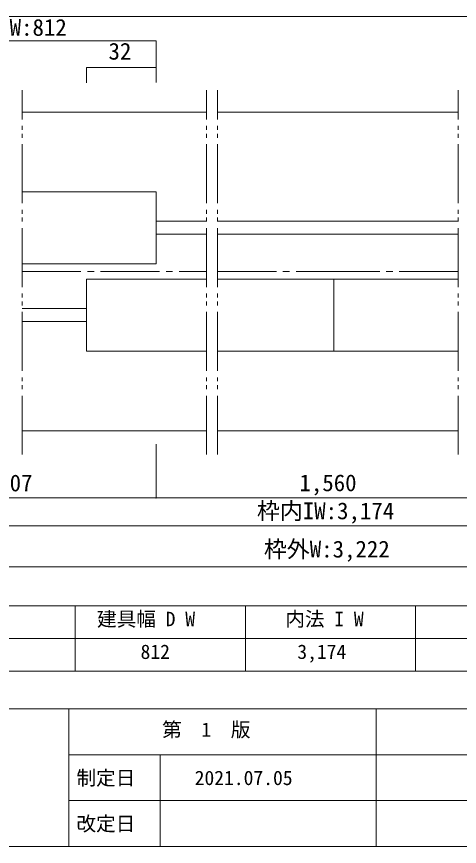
# Model space of a CAD drawing. Units: millimetres on the paper, enlarged 10 times, with parts at other scales. Extents: x -2000 to 2000, y -1385 to 1385.
# Drawn here: x -1270 to -593, y -1385 to -118 of the extents above; entities that cross this region are included whole.
import ezdxf
from ezdxf.enums import TextEntityAlignment as Align

# ---------------------------------------------------------------- set-up
doc = ezdxf.new("R2010")
doc.units = ezdxf.units.MM
doc.header["$LTSCALE"] = 10
doc.linetypes.add('CHAIN2', pattern=[12, 9, -1, 1, -1])
doc.linetypes.add('DOUBLE_CHAIN2', pattern=[12.8, 9, -1, 0.6, -0.6, 0.6, -1])
for name, color, linetype, lineweight in [('1-0_H-SYM', 7, 'Continuous', 20), ('1-1_0', 7, 'Continuous', 20), ('2-0_18', 7, 'Continuous', 18)]:
    doc.layers.add(name, color=color, linetype=linetype, lineweight=lineweight)
doc.styles.add('ＭＳ ゴシック', font='')
doc.styles.get('ＭＳ ゴシック').set_extended_font_data('MS Gothic')

msp = doc.modelspace()

# ---------------------------------------------------------------- linework, layer by layer
at = {"layer": '1-0_H-SYM'}
for p, q in [((379.99, -117.5), (-1950.01, -117.5)), ((379.99, -117.5), (-1950.01, -117.5)), ((379.99, -117.5), (-1950.01, -117.5)), ((379.99, -117.5), (-1950.01, -117.5)), ((379.99, -117.5), (-1950.01, -117.5)), ((379.99, -117.5), (-1950.01, -117.5)), ((379.99, -1017.5), (-1950.01, -1017.5)), ((380, -1067.5), (-1950, -1067.5)), ((380, -1117.5), (-1950, -1117.5)), ((2000, -1175), (-2000, -1175)), ((2000, -1175), (-2000, -1175)), ((-1190, -1175), (-1190, -1385)), ((-720, -1175), (-720, -1385)), ((2000, -1245), (-1190, -1245)), ((2000, -1245), (-1190, -1245)), ((-1050, -1245), (-1050, -1385)), ((60, -1315), (-1190, -1315)), ((-2000, -1385), (2000, -1385)), ((-2000, -1385), (2000, -1385))]:
    msp.add_line(p, q, dxfattribs=at)
at = {"layer": '1-1_0'}
for p, q in [((380, -117.5), (-1950, -117.5)), ((380, -117.5), (-1950, -117.5)), ((380, -117.5), (-1950, -117.5)), ((380, -117.5), (-1950, -117.5)), ((380, -1017.5), (-1950, -1017.5)), ((380, -1017.5), (-1950, -1017.5)), ((380, -1017.5), (-1950, -1017.5)), ((-1180, -1017.5), (-1180, -1117.5)), ((-920, -1017.5), (-920, -1117.5)), ((-660, -1017.5), (-660, -1117.5))]:
    msp.add_line(p, q, dxfattribs=at)
at = {"layer": '2-0_18', "color": 4, "lineweight": 9}
for p, q in [((-1162.9, -195.23), (-1056.23, -195.23)), ((-1162.9, -218.89), (-1162.9, -195.23)), ((-1056.41, -770.47), (-1056.41, -852.43)), ((-1056.41, -770.47), (-1056.41, -852.43)), ((-97.69, -852.43), (-1475.25, -852.43)), ((-1475.25, -895.28), (-785.01, -895.28)), ((-97.69, -895.28), (-785.01, -895.28)), ((-1555.25, -957.78), (-785.01, -957.78)), ((-17.69, -957.78), (-785.01, -957.78))]:
    msp.add_line(p, q, dxfattribs=at)
at = {"layer": '2-0_18', "linetype": 'DOUBLE_CHAIN2', "lineweight": 20}
for p, q in [((-1261.23, -786.57), (-1261.23, -229.8)), ((-979.25, -786.57), (-979.25, -229.8)), ((-962.58, -786.57), (-962.58, -229.8)), ((-594.83, -786.57), (-594.83, -229.8))]:
    msp.add_line(p, q, dxfattribs=at)
at = {"layer": '2-0_18', "lineweight": 20}
for p, q in [((-1261.23, -263.33), (-979.25, -263.33)), ((-979.25, -263.33), (-1032.93, -263.33)), ((-594.83, -263.33), (-785.01, -263.33)), ((-785.01, -263.33), (-594.83, -263.33)), ((-1261.23, -384.99), (-1056.23, -384.99)), ((-1056.23, -494.99), (-1056.23, -384.99)), ((-979.25, -429.99), (-1056.23, -429.99)), ((-594.83, -429.99), (-962.58, -429.99)), ((-979.25, -449.99), (-1056.23, -449.99)), ((-594.83, -449.99), (-962.58, -449.99)), ((-1261.23, -494.99), (-1056.23, -494.99)), ((-979.25, -518.33), (-1146.23, -518.33)), ((-785.01, -518.33), (-962.58, -518.33)), ((-785.01, -518.33), (-785.01, -611.66)), ((-785.01, -518.33), (-594.83, -518.33)), ((-785.01, -534.99), (-785.01, -611.66)), ((-785.01, -534.99), (-785.01, -611.66)), ((-1162.9, -563.33), (-1261.23, -563.33)), ((-1162.9, -583.33), (-1261.23, -583.33)), ((-979.25, -628.33), (-1162.9, -628.33)), ((-979.25, -628.33), (-1146.23, -628.33)), ((-785.01, -628.33), (-594.83, -628.33)), ((-1261.23, -749.99), (-979.25, -749.99)), ((-962.58, -749.99), (-594.83, -749.99))]:
    msp.add_line(p, q, dxfattribs=at)
at = {"layer": '2-0_18', "color": 4, "linetype": 'CHAIN2', "lineweight": 9}
for p, q in [((-1261.23, -506.66), (-979.25, -506.66)), ((-962.58, -506.67), (-785.01, -506.67)), ((-594.83, -506.67), (-785.01, -506.67))]:
    msp.add_line(p, q, dxfattribs=at)
at = {"layer": '2-0_18', "color": 4, "lineweight": 9}
msp.add_lwpolyline([(-1491.92, -154.52), (-1056.23, -154.52), (-1056.23, -218.14)], dxfattribs=at)
at = {"layer": '2-0_18', "lineweight": 20}
for points in [[(-962.58, -263.33), (-785.01, -263.33), (-962.58, -263.33)], [(-979.25, -518.33), (-1162.9, -518.33), (-1162.9, -628.33)], [(-785.01, -534.99), (-785.01, -628.33), (-962.58, -628.33)]]:
    msp.add_lwpolyline(points, dxfattribs=at)
at = {"layer": '2-0_18', "color": 4, "lineweight": 9}
for start, end in [(0, 180), (0, 180), (180, 0), (180, 0)]:
    msp.add_arc((-1056.41, -852.43), 0.521, start, end, dxfattribs=at)

# ---------------------------------------------------------------- texts
at = {"layer": '1-0_H-SYM', "style": 'ＭＳ ゴシック'}
for s, p in [('建具幅 D W', (-1146.7, -1055.24)), ('内法 I W', (-859.13, -1055.24)), ('812', (-1080.17, -1105.25)), ('3,174', (-840.67, -1105.25)), ('第\u30001\u3000版', (-1047.22, -1224.21)), ('制定日', (-1178.11, -1297.92)), ('2021.07.05', (-997.5, -1297.92)), ('改定日', (-1178.11, -1367.92))]:
    msp.add_text(s, height=21.99, dxfattribs=at).set_placement(p, align=Align.BOTTOM_LEFT)
at = {"layer": '2-0_18', "style": 'ＭＳ ゴシック'}
for s, p in [('DW:812', (-1297.63, -154.52)), ('32', (-1129.12, -190.91)), ('807', (-1297.63, -850.35)), ('1,560', (-837.45, -850.14)), ('枠内IW:3,174', (-902.34, -892.99)), ('枠外W:3,222', (-891.68, -951.4))]:
    msp.add_text(s, height=25.66, dxfattribs=at).set_placement(p, align=Align.BOTTOM_LEFT)

doc.saveas('drawing.dxf')
